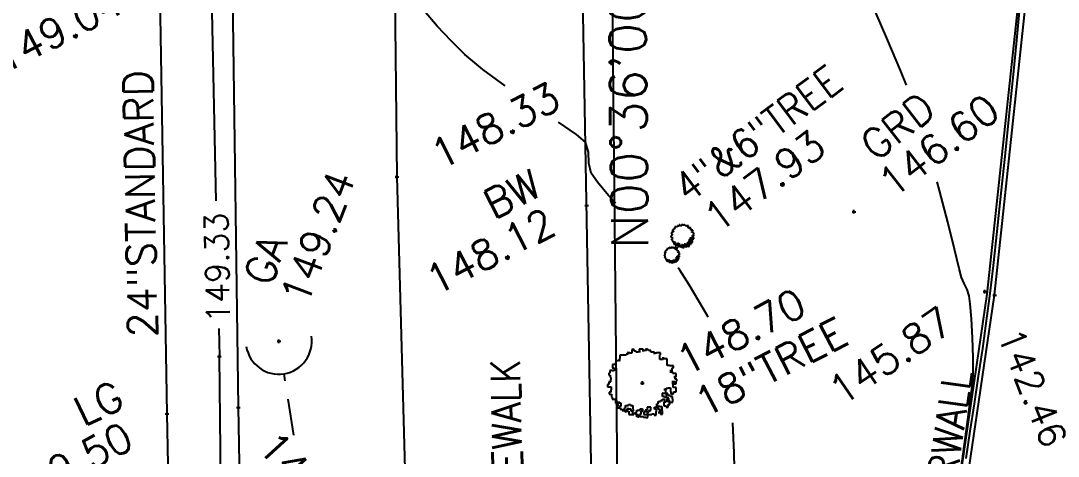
# Model space of a CAD drawing. Extents: x 3812 to 5524, y 4309 to 5867.
# Drawn here: x 4833.03 to 4861.36, y 4926.73 to 4938.62 of the extents above; entities that cross this region are included whole.
import ezdxf
from ezdxf.enums import TextEntityAlignment as Align

# ---------------------------------------------------------------- set-up
doc = ezdxf.new("R2010")
doc.units = 0
doc.header["$LTSCALE"] = 10
doc.header["$MEASUREMENT"] = 0
doc.header["$PDMODE"] = 2
doc.header["$PDSIZE"] = 0.05
doc.linetypes.add('HIDDEN2', pattern=[0.1875, 0.125, -0.0625])
doc.layers.get('0').update_dxf_attribs({"linetype": 'CONTINUOUS'})
for name, color, linetype in [('BNDRY', 5, 'CONTINUOUS'), ('BNDRY-DIM', 1, 'CONTINUOUS'), ('CONCRETE', 32, 'CONTINUOUS'), ('CONT-MNR', 7, 'CONTINUOUS'), ('ELEV', 7, 'CONTINUOUS'), ('PNTS-FIELD5-12-16', 3, 'CONTINUOUS'), ('TEXTM', 11, 'CONTINUOUS'), ('TREES', 3, 'CONTINUOUS'), ('UTILITIES', 7, 'CONTINUOUS'), ('WALL', 32, 'CONTINUOUS')]:
    doc.layers.add(name, color=color, linetype=linetype)
doc.styles.add('L80', font='simplex.shx', dxfattribs={"height": 0.8})
doc.styles.add('S6', font='SIMPLEX', dxfattribs={"height": 0.083333333333333})

# ---------------------------------------------------------------- blocks, each defined once
blk = doc.blocks.new('POINT')
blk.add_point((0, 0))
at = {"layer": 'ELEV', "style": 'S6'}
blk.add_attdef('ELEV', (0.1190850634421672, -0.04030866342547035), '', height=0.083333333333333, dxfattribs=at)
blk = doc.blocks.new('CG_T30')
for p, q in [((-0.03002225191896102, 0.1224552559581262), (-0.0377755201953569, 0.1224552559581262)), ((-0.0377755201953569, 0.1224552559581262), (-0.0377755201953569, 0.108698035824359)), ((-0.03002225191896102, 0.1164564681090994), (-0.03002225191896102, 0.1224552559581262)), ((-0.02226898364256513, 0.1164564681090994), (-0.03002225191896102, 0.1164564681090994)), ((-0.02226898364256513, 0.1121373408577995), (-0.02226898364256513, 0.1164564681090994)), ((-0.00676244708977336, 0.1155766458912417), (-0.01451571536616925, 0.1155766458912417)), ((-0.01451571536616925, 0.1155766458912417), (-0.01451571536616925, 0.1121373408577995)), ((0.002749294403947999, 0.1233350781759839), (-0.0119579361409663, 0.1233350781759839)), ((-0.0119579361409663, 0.1233350781759839), (-0.0119579361409663, 0.1233350781759839)), ((-0.0119579361409663, 0.1233350781759839), (-0.0119579361409663, 0.1155766458912417)), ((-0.0119579361409663, 0.1155766458912417), (-0.00676244708977336, 0.1155766458912417)), ((0.002749294403947999, 0.1155766458912417), (0.002749294403947999, 0.1233350781759839)), ((0.01481881512287408, 0.119015950924684), (0.002749294403947999, 0.119015950924684)), ((0.002749294403947999, 0.119015950924684), (0.002749294403947999, 0.1155766458912417)), ((0.01481881512287408, 0.1216554175782569), (0.01481881512287408, 0.1267743832094261)), ((0.01481881512287408, 0.1267743832094261), (0.01481881512287408, 0.119015950924684)), ((0.02257208339926819, 0.1216554175782569), (0.01481881512287408, 0.1216554175782569)), ((0.02257208339926819, 0.119015950924684), (0.02257208339926819, 0.1216554175782569)), ((0.03032535167566408, 0.119015950924684), (0.02257208339926819, 0.119015950924684)), ((0.03032535167566408, 0.1130171630756571), (0.03032535167566408, 0.119015950924684)), ((-0.08869131289704768, 0.08110361171883795), (-0.09644458117344357, 0.08110361171883795)), ((-0.09644458117344357, 0.08110361171883795), (-0.09644458117344357, 0.06982589056266697)), ((-0.0809380446206518, 0.08190345009870725), (-0.08869131289704768, 0.08190345009870725)), ((-0.08869131289704768, 0.08190345009870725), (-0.08869131289704768, 0.08110361171883795)), ((-0.08261658723719201, 0.08966188238344763), (-0.08349582384585474, 0.08966188238344763)), ((-0.08349582384585474, 0.08966188238344763), (-0.08349582384585474, 0.08190345009870725)), ((-0.08349582384585474, 0.08190345009870725), (-0.0809380446206518, 0.08190345009870725)), ((-0.07486331896079612, 0.1017394419194879), (-0.08261658723719201, 0.1017394419194879)), ((-0.08261658723719201, 0.1017394419194879), (-0.08261658723719201, 0.08966188238344763)), ((-0.06711005068440024, 0.1017394419194879), (-0.07486331896079612, 0.1017394419194879)), ((-0.07486331896079612, 0.1017394419194879), (-0.07486331896079612, 0.1017394419194879)), ((-0.05935678240800435, 0.1017394419194879), (-0.06711005068440024, 0.1017394419194879)), ((-0.06711005068440024, 0.1017394419194879), (-0.06711005068440024, 0.1017394419194879)), ((-0.05160351413160846, 0.1052587307909167), (-0.05935678240800435, 0.1052587307909167)), ((-0.05935678240800435, 0.1052587307909167), (-0.05935678240800435, 0.1017394419194879)), ((-0.05336198734893571, 0.1112575186399436), (-0.05416129335681141, 0.1112575186399436)), ((-0.05416129335681141, 0.1112575186399436), (-0.05416129335681141, 0.1112575186399436)), ((-0.05336198734893571, 0.1103776964220859), (-0.05336198734893571, 0.1112575186399436)), ((-0.04552878847175279, 0.1103776964220859), (-0.05336198734893571, 0.1103776964220859)), ((-0.05160351413160846, 0.1130171630756571), (-0.05160351413160846, 0.1052587307909167)), ((-0.05160351413160846, 0.1052587307909167), (-0.05160351413160846, 0.1052587307909167)), ((-0.04552878847175279, 0.108698035824359), (-0.04552878847175279, 0.1103776964220859)), ((-0.0377755201953569, 0.108698035824359), (-0.04552878847175279, 0.108698035824359)), ((-0.0377755201953569, 0.108698035824359), (-0.0377755201953569, 0.108698035824359)), ((-0.01451571536616925, 0.1121373408577995), (-0.02226898364256513, 0.1121373408577995)), ((0.04407341501113038, 0.1130171630756571), (0.03032535167566408, 0.1130171630756571)), ((0.04407341501113038, 0.1052587307909167), (0.04407341501113038, 0.1130171630756571)), ((0.05182668328752627, 0.108698035824359), (0.04407341501113038, 0.108698035824359)), ((0.04407341501113038, 0.108698035824359), (0.04407341501113038, 0.1052587307909167)), ((0.06653391383244056, 0.1103776964220859), (0.05182668328752627, 0.1103776964220859)), ((0.05182668328752627, 0.1103776964220859), (0.05182668328752627, 0.108698035824359)), ((0.06309689799857487, 0.09486083185260341), (0.06309689799857487, 0.1026192641373456)), ((0.06309689799857487, 0.1026192641373456), (0.06653391383244056, 0.1026192641373456)), ((0.06389620400645057, 0.09486083185260341), (0.06309689799857487, 0.09486083185260341)), ((0.06389620400645057, 0.08622257735000716), (0.06389620400645057, 0.09486083185260341)), ((0.07596572472537488, 0.08622257735000716), (0.06389620400645057, 0.08622257735000716)), ((0.06653391383244056, 0.1026192641373456), (0.06653391383244056, 0.1103776964220859)), ((0.07596572472537488, 0.08798222178572068), (0.07596572472537488, 0.09398100963474754)), ((0.07596572472537488, 0.09398100963474754), (0.07596572472537488, 0.08622257735000716)), ((0.09067295527029096, 0.08798222178572068), (0.07596572472537488, 0.08798222178572068)), ((0.09067295527029096, 0.0802237895009803), (0.09067295527029096, 0.08798222178572068)), ((0.09067295527029096, 0.07246535721623815), (0.09067295527029096, 0.0802237895009803)), ((0.09067295527029096, 0.0802237895009803), (0.09067295527029096, 0.0802237895009803)), ((-0.1101926445089081, 0.04567077149058818), (-0.118025843386091, 0.04567077149058818)), ((-0.118025843386091, 0.04567077149058818), (-0.118025843386091, 0.03623267860811907)), ((-0.1085141018923679, 0.05518884821104209), (-0.1101926445089081, 0.05518884821104209)), ((-0.1101926445089081, 0.05518884821104209), (-0.1024393762325122, 0.05518884821104209)), ((-0.1101926445089081, 0.04479094927273053), (-0.1101926445089081, 0.04567077149058818)), ((-0.1024393762325122, 0.04479094927273053), (-0.1101926445089081, 0.04479094927273053)), ((-0.1007608336159738, 0.06726640774708237), (-0.1085141018923679, 0.06726640774708237)), ((-0.1085141018923679, 0.06726640774708237), (-0.1085141018923679, 0.05518884821104209)), ((-0.1024393762325122, 0.05518884821104209), (-0.1024393762325122, 0.04911007652402866)), ((-0.09468610795611632, 0.05174954317759983), (-0.1024393762325122, 0.05174954317759983)), ((-0.1024393762325122, 0.05174954317759983), (-0.1024393762325122, 0.04479094927273053)), ((-0.1024393762325122, 0.04911007652402866), (-0.09468610795611632, 0.04911007652402866)), ((-0.09300756533957788, 0.06982589056266697), (-0.1007608336159738, 0.06982589056266697)), ((-0.1007608336159738, 0.06982589056266697), (-0.1007608336159738, 0.06726640774708237)), ((-0.09644458117344357, 0.06982589056266697), (-0.09300756533957788, 0.06982589056266697)), ((-0.09468610795611632, 0.04911007652402866), (-0.09468610795611632, 0.05174954317759983)), ((0.09067295527029096, 0.06470692493149777), (0.09067295527029096, 0.07246535721623815)), ((0.09067295527029096, 0.07246535721623815), (0.09067295527029096, 0.07246535721623815)), ((0.09842622354668684, 0.06470692493149777), (0.09067295527029096, 0.06470692493149777)), ((0.09067295527029096, 0.06470692493149777), (0.09067295527029096, 0.06470692493149777)), ((0.09842622354668684, 0.06294728049578424), (0.09842622354668684, 0.06470692493149777)), ((0.1130535234908141, 0.06294728049578424), (0.09842622354668684, 0.06294728049578424)), ((0.1036217125978798, 0.04479094927273053), (0.1001047661632271, 0.04479094927273053)), ((0.1001047661632271, 0.04479094927273053), (0.10793796504041, 0.04479094927273053)), ((0.1036217125978798, 0.03703251698798837), (0.1036217125978798, 0.04479094927273053)), ((0.1113749808742757, 0.04055180585941898), (0.1036217125978798, 0.04055180585941898)), ((0.1036217125978798, 0.04055180585941898), (0.1036217125978798, 0.03703251698798837)), ((0.10793796504041, 0.04479094927273053), (0.10793796504041, 0.05518884821104209)), ((0.10793796504041, 0.05518884821104209), (0.1130535234908141, 0.05518884821104209)), ((0.1113749808742757, 0.03535285639026142), (0.1113749808742757, 0.04055180585941898)), ((0.1130535234908141, 0.05518884821104209), (0.1130535234908141, 0.06294728049578424)), ((-0.118025843386091, 0.03623267860811907), (-0.1222621652278342, 0.03623267860811907)), ((-0.1222621652278342, 0.03623267860811907), (-0.1222621652278342, 0.02839426248539212)), ((-0.1222621652278342, 0.02839426248539212), (-0.1171466067774283, 0.02839426248539212)), ((-0.1145088969514383, 0.005118965631169203), (-0.1222621652278342, 0.005118965631169203)), ((-0.1222621652278342, 0.005118965631169203), (-0.1222621652278342, -0.005198949469157554)), ((-0.1171466067774283, 0.02839426248539212), (-0.1171466067774283, 0.02063583020064996)), ((-0.1171466067774283, 0.02063583020064996), (-0.1145088969514383, 0.02063583020064996)), ((-0.1145088969514383, 0.01287739791590958), (-0.1162673701687638, 0.01287739791590958)), ((-0.1162673701687638, 0.01287739791590958), (-0.1162673701687638, 0.005118965631169203)), ((-0.1162673701687638, 0.005118965631169203), (-0.1145088969514383, 0.005118965631169203)), ((-0.1145088969514383, 0.02063583020064996), (-0.1145088969514383, 0.01287739791590958)), ((0.1104957442656129, 0), (0.1070587284317455, 0)), ((0.1070587284317455, 0), (0.1148119967081414, 0)), ((0.1104957442656129, 0.005118965631169203), (0.1104957442656129, 0.00775843228474038)), ((0.1104957442656129, 0.00775843228474038), (0.1104957442656129, 0)), ((0.118249012542007, 0.005118965631169203), (0.1104957442656129, 0.005118965631169203)), ((0.1225652649845372, 0.03535285639026142), (0.1113749808742757, 0.03535285639026142)), ((0.1122542174829384, -0.002639466653572953), (0.1122542174829384, 0.005118965631169203)), ((0.1122542174829384, 0.005118965631169203), (0.118249012542007, 0.005118965631169203)), ((0.1200074857593343, 0.02239547463636526), (0.1148119967081414, 0.02239547463636526)), ((0.1148119967081414, 0.02239547463636526), (0.1225652649845372, 0.02239547463636526)), ((0.1148119967081414, 0), (0.1148119967081414, -0.002639466653572953)), ((0.1200074857593343, 0.01463704235162311), (0.1200074857593343, 0.02239547463636526)), ((0.1251230442097402, 0.01463704235162311), (0.1200074857593343, 0.01463704235162311)), ((0.1225652649845372, 0.02239547463636526), (0.1225652649845372, 0.03535285639026142)), ((0.1225652649845372, -0.002639466653572953), (0.1225652649845372, 0.006878610066882729)), ((0.1225652649845372, 0.006878610066882729), (0.1251230442097402, 0.006878610066882729)), ((0.1251230442097402, 0.006878610066882729), (0.1251230442097402, 0.01463704235162311)), ((-0.1222621652278342, -0.005198949469157554), (-0.1274576542790271, -0.005198949469157554)), ((-0.1274576542790271, -0.005198949469157554), (-0.1274576542790271, -0.01295738175389793)), ((-0.1274576542790271, -0.01295738175389793), (-0.1137095909435608, -0.01295738175389793)), ((-0.1145088969514383, -0.0327933735746786), (-0.1214628592199567, -0.0327933735746786)), ((-0.1214628592199567, -0.0327933735746786), (-0.1214628592199567, -0.04063178969740733)), ((-0.1137095909435608, -0.02503494128993822), (-0.1145088969514383, -0.02503494128993822)), ((-0.1145088969514383, -0.02503494128993822), (-0.1145088969514383, -0.0327933735746786)), ((-0.1137095909435608, -0.01295738175389793), (-0.1137095909435608, -0.02503494128993822)), ((0.07340794550017193, -0.03711250082597672), (0.0717294028836335, -0.03711250082597672)), ((0.0717294028836335, -0.03711250082597672), (0.07948267116002938, -0.03711250082597672)), ((0.07340794550017193, -0.04919006036201878), (0.07340794550017193, -0.03711250082597672)), ((0.08547746621909802, -0.02335528069221127), (0.07860343455136487, -0.02335528069221127)), ((0.07860343455136487, -0.02335528069221127), (0.08635670282776076, -0.02335528069221127)), ((0.07948267116002938, -0.03711250082597672), (0.07948267116002938, -0.03631266244610742)), ((0.07948267116002938, -0.03631266244610742), (0.08723593943642527, -0.03631266244610742)), ((0.08547746621909802, -0.03799232304383438), (0.08547746621909802, -0.02335528069221127)), ((0.08635670282776076, -0.02335528069221127), (0.08635670282776076, -0.01815633122305371)), ((0.08635670282776076, -0.01815633122305371), (0.09410997110415664, -0.01815633122305371)), ((0.08723593943642527, -0.03631266244610742), (0.08723593943642527, -0.05006988257987466)), ((0.09410997110415664, -0.01815633122305371), (0.09410997110415664, -0.01727650900519606)), ((0.09410997110415664, -0.01727650900519606), (0.1018632393805525, -0.01727650900519606)), ((0.1018632393805525, -0.01727650900519606), (0.1018632393805525, -0.03111371297695165)), ((0.1018632393805525, -0.03111371297695165), (0.1036217125978798, -0.03111371297695165)), ((0.1036217125978798, -0.03111371297695165), (0.1036217125978798, -0.03887214526169203)), ((0.1122542174829384, -0.01639668678734019), (0.1122542174829384, -0.002639466653572953)), ((0.1122542174829384, -0.002639466653572953), (0.1122542174829384, -0.002639466653572953)), ((0.1225652649845372, -0.01639668678734019), (0.1122542174829384, -0.01639668678734019)), ((0.1139327600994768, -0.03887214526169203), (0.1139327600994768, -0.03111371297695165)), ((0.1139327600994768, -0.03111371297695165), (0.1225652649845372, -0.03111371297695165)), ((0.1148119967081414, -0.002639466653572953), (0.1225652649845372, -0.002639466653572953)), ((0.1225652649845372, -0.03111371297695165), (0.1225652649845372, -0.01639668678734019)), ((-0.1214628592199567, -0.04063178969740733), (-0.1119511177262353, -0.04063178969740733)), ((-0.1119511177262353, -0.04063178969740733), (-0.1119511177262353, -0.05094970479773231)), ((-0.1119511177262353, -0.05094970479773231), (-0.1093933385010324, -0.05094970479773231)), ((-0.1093933385010324, -0.05094970479773231), (-0.1093933385010324, -0.05870813708247269)), ((-0.1093933385010324, -0.05870813708247269), (-0.09732381778210808, -0.05870813708247269)), ((-0.09732381778210808, -0.0655867471493572), (-0.098123123789982, -0.0655867471493572)), ((-0.098123123789982, -0.0655867471493572), (-0.098123123789982, -0.07334517943409757)), ((-0.098123123789982, -0.07334517943409757), (-0.09388680194824062, -0.07334517943409757)), ((-0.09732381778210808, -0.05870813708247269), (-0.09732381778210808, -0.05782831486461504)), ((-0.09732381778210808, -0.05782831486461504), (-0.09732381778210808, -0.0655867471493572)), ((-0.09388680194824062, -0.07334517943409757), (-0.09388680194824062, -0.0811835955568263)), ((-0.0860536030710577, -0.07422500165195522), (-0.0903698555135879, -0.07422500165195522)), ((-0.0903698555135879, -0.07422500165195522), (-0.0903698555135879, -0.0819834339366956)), ((-0.0860536030710577, -0.0725453410542265), (-0.0860536030710577, -0.06646656936721484)), ((-0.0860536030710577, -0.06646656936721484), (-0.0860536030710577, -0.07422500165195522)), ((-0.07750102878678611, -0.0725453410542265), (-0.0860536030710577, -0.0725453410542265)), ((-0.07750102878678611, -0.0837430783724109), (-0.07750102878678611, -0.0725453410542265)), ((0.05790140894738194, -0.07598464608766875), (0.05790140894738194, -0.06646656936721484)), ((0.05790140894738194, -0.06646656936721484), (0.05790140894738194, -0.06646656936721484)), ((0.05790140894738194, -0.06646656936721484), (0.06565467722377605, -0.06646656936721484)), ((0.06565467722377605, -0.06646656936721484), (0.06565467722377605, -0.06302726433377259)), ((0.06565467722377605, -0.06302726433377259), (0.07340794550017193, -0.06302726433377259)), ((0.08116121377656782, -0.04919006036201878), (0.07340794550017193, -0.04919006036201878)), ((0.07340794550017193, -0.06302726433377259), (0.07340794550017193, -0.05782831486461504)), ((0.07340794550017193, -0.05782831486461504), (0.08116121377656782, -0.05782831486461504)), ((0.08547746621909802, -0.06822621380292837), (0.07772419794270213, -0.06822621380292837)), ((0.07772419794270213, -0.06822621380292837), (0.07772419794270213, -0.08286325615455326)), ((0.08116121377656782, -0.05182952701558996), (0.08116121377656782, -0.04919006036201878)), ((0.0889144820529637, -0.05182952701558996), (0.08116121377656782, -0.05182952701558996)), ((0.08116121377656782, -0.05782831486461504), (0.08116121377656782, -0.06822621380292837)), ((0.08116121377656782, -0.06822621380292837), (0.08547746621909802, -0.06822621380292837)), ((0.0932307344954939, -0.03799232304383438), (0.08547746621909802, -0.03799232304383438)), ((0.08723593943642527, -0.05006988257987466), (0.09067295527029096, -0.05006988257987466)), ((0.0889144820529637, -0.0655867471493572), (0.08723593943642527, -0.0655867471493572)), ((0.08723593943642527, -0.0655867471493572), (0.09498920771282116, -0.0655867471493572)), ((0.0889144820529637, -0.05438900983117456), (0.0889144820529637, -0.05182952701558996)), ((0.09666775032935959, -0.05438900983117456), (0.0889144820529637, -0.05438900983117456)), ((0.09067295527029096, -0.05782831486461504), (0.0889144820529637, -0.05782831486461504)), ((0.0889144820529637, -0.05782831486461504), (0.0889144820529637, -0.0655867471493572)), ((0.09067295527029096, -0.05006988257987466), (0.09067295527029096, -0.05782831486461504)), ((0.0932307344954939, -0.04487093311071888), (0.0932307344954939, -0.03799232304383438)), ((0.1009840027718898, -0.04487093311071888), (0.0932307344954939, -0.04487093311071888)), ((0.09498920771282116, -0.0655867471493572), (0.09498920771282116, -0.06902605218279945)), ((0.09498920771282116, -0.06902605218279945), (0.102742475989217, -0.06902605218279945)), ((0.09666775032935959, -0.06214744211591494), (0.09666775032935959, -0.05438900983117456)), ((0.09666775032935959, -0.05438900983117456), (0.09666775032935959, -0.05438900983117456)), ((0.09930546015534958, -0.06214744211591494), (0.09666775032935959, -0.06214744211591494)), ((0.09930546015534958, -0.0699058744006571), (0.09930546015534958, -0.06214744211591494)), ((0.1001047661632271, -0.0699058744006571), (0.09930546015534958, -0.0699058744006571)), ((0.1001047661632271, -0.0776643066853957), (0.1001047661632271, -0.0699058744006571)), ((0.1009840027718898, -0.04919006036201878), (0.1009840027718898, -0.04487093311071888)), ((0.1096165076569484, -0.04919006036201878), (0.1009840027718898, -0.04919006036201878)), ((0.102742475989217, -0.06902605218279945), (0.102742475989217, -0.06902605218279945)), ((0.102742475989217, -0.06902605218279945), (0.1104957442656129, -0.06902605218279945)), ((0.1036217125978798, -0.03887214526169203), (0.1139327600994768, -0.03887214526169203)), ((0.1096165076569484, -0.05694849264675916), (0.1096165076569484, -0.04919006036201878)), ((0.1104957442656129, -0.05694849264675916), (0.1096165076569484, -0.05694849264675916)), ((0.1104957442656129, -0.06902605218279945), (0.1104957442656129, -0.05694849264675916)), ((0.1139327600994768, -0.03887214526169203), (0.1139327600994768, -0.03887214526169203)), ((-0.09388680194824062, -0.0811835955568263), (-0.085254297063182, -0.0811835955568263)), ((-0.0903698555135879, -0.0819834339366956), (-0.09300756533957788, -0.0819834339366956)), ((-0.09300756533957788, -0.0819834339366956), (-0.09300756533957788, -0.08974186622143776)), ((-0.09300756533957788, -0.08974186622143776), (-0.0809380446206518, -0.08974186622143776)), ((-0.085254297063182, -0.0811835955568263), (-0.085254297063182, -0.0837430783724109)), ((-0.085254297063182, -0.0837430783724109), (-0.07750102878678611, -0.0837430783724109)), ((-0.0809380446206518, -0.08974186622143776), (-0.0809380446206518, -0.09494081569059354)), ((-0.0809380446206518, -0.09494081569059354), (-0.07318477634425591, -0.09494081569059354)), ((-0.07318477634425591, -0.09494081569059354), (-0.07318477634425591, -0.09925994294189167)), ((-0.07318477634425591, -0.09925994294189167), (-0.06543150806786002, -0.09925994294189167)), ((-0.06543150806786002, -0.09750029850617814), (-0.06543150806786002, -0.08974186622143776)), ((-0.06543150806786002, -0.08974186622143776), (-0.0619145616332073, -0.08974186622143776)), ((-0.0619145616332073, -0.09750029850617814), (-0.06543150806786002, -0.09750029850617814)), ((-0.06543150806786002, -0.09925994294189167), (-0.06543150806786002, -0.1001397651597493)), ((-0.06543150806786002, -0.1001397651597493), (-0.0575983091906771, -0.1001397651597493)), ((-0.0619145616332073, -0.08974186622143776), (-0.0619145616332073, -0.0819834339366956)), ((-0.0619145616332073, -0.0819834339366956), (-0.05072427752294573, -0.0819834339366956)), ((-0.0619145616332073, -0.1053387146289051), (-0.0619145616332073, -0.09750029850617814)), ((-0.05847754579934161, -0.1053387146289051), (-0.0619145616332073, -0.1053387146289051)), ((-0.05336198734893571, -0.09750029850617814), (-0.05847754579934161, -0.09750029850617814)), ((-0.05847754579934161, -0.09750029850617814), (-0.05847754579934161, -0.1053387146289051)), ((-0.0575983091906771, -0.1001397651597493), (-0.0575983091906771, -0.1018194257574763)), ((-0.0575983091906771, -0.1018194257574763), (-0.04984504091428121, -0.1018194257574763)), ((-0.05336198734893571, -0.09494081569059354), (-0.05336198734893571, -0.08974186622143776)), ((-0.05336198734893571, -0.08974186622143776), (-0.05336198734893571, -0.09750029850617814)), ((-0.04041323002134689, -0.09494081569059354), (-0.05336198734893571, -0.09494081569059354)), ((-0.05072427752294573, -0.0819834339366956), (-0.05072427752294573, -0.0776643066853957)), ((-0.05072427752294573, -0.0776643066853957), (-0.04297100924654984, -0.0776643066853957)), ((-0.04984504091428121, -0.1018194257574763), (-0.04984504091428121, -0.1147768075113742)), ((-0.04297100924654984, -0.0776643066853957), (-0.04297100924654984, -0.0819834339366956)), ((-0.04297100924654984, -0.0819834339366956), (-0.03521774097015395, -0.0819834339366956)), ((-0.04041323002134689, -0.1026992479753339), (-0.04041323002134689, -0.09494081569059354)), ((-0.03433850436149122, -0.1026992479753339), (-0.04041323002134689, -0.1026992479753339)), ((-0.03345926775282848, -0.1026992479753339), (-0.03609697757881847, -0.1026992479753339)), ((-0.03609697757881847, -0.1026992479753339), (-0.03609697757881847, -0.1104576802600743)), ((-0.03609697757881847, -0.1104576802600743), (-0.02314822025122965, -0.1104576802600743)), ((-0.03521774097015395, -0.0819834339366956), (-0.03521774097015395, -0.09494081569059354)), ((-0.03521774097015395, -0.09494081569059354), (-0.03345926775282848, -0.09494081569059354)), ((-0.03521774097015395, -0.1182161125448147), (-0.03521774097015395, -0.1104576802600743)), ((-0.03521774097015395, -0.1104576802600743), (-0.03433850436149122, -0.1104576802600743)), ((-0.03433850436149122, -0.1104576802600743), (-0.03433850436149122, -0.1026992479753339)), ((-0.03345926775282848, -0.09494081569059354), (-0.03345926775282848, -0.1026992479753339)), ((-0.02490669346855512, -0.1138969852935166), (-0.02490669346855512, -0.1061385530087762)), ((-0.02490669346855512, -0.1061385530087762), (-0.01971120441736218, -0.1061385530087762)), ((-0.02314822025122965, -0.1104576802600743), (-0.02314822025122965, -0.1138969852935166)), ((-0.01971120441736218, -0.1061385530087762), (-0.01971120441736218, -0.09838012072403401)), ((-0.01971120441736218, -0.09838012072403401), (-0.007641683698437873, -0.09838012072403401)), ((-0.007641683698437873, -0.09838012072403401), (-0.007641683698437873, -0.09326115509286481)), ((-0.007641683698437873, -0.09326115509286481), (0.0001115845779580127, -0.09326115509286481)), ((0.002749294403947999, -0.1018194257574763), (-0.005003973872447887, -0.1018194257574763)), ((-0.005003973872447887, -0.1018194257574763), (-0.005003973872447887, -0.1138969852935166)), ((0.0001115845779580127, -0.09326115509286481), (0.0001115845779580127, -0.1018194257574763)), ((0.0001115845779580127, -0.1018194257574763), (0.002749294403947999, -0.1018194257574763)), ((0.01050256268034389, -0.1061385530087762), (0.005307073629150949, -0.1061385530087762)), ((0.005307073629150949, -0.1061385530087762), (0.005307073629150949, -0.1138969852935166)), ((0.01737659434807526, -0.09838012072403401), (0.01050256268034389, -0.09838012072403401)), ((0.01050256268034389, -0.09838012072403401), (0.01050256268034389, -0.1061385530087762)), ((0.01825583095673977, -0.1061385530087762), (0.01561812113074978, -0.1061385530087762)), ((0.01561812113074978, -0.1061385530087762), (0.02337138940714567, -0.1061385530087762)), ((0.03120458828432859, -0.08806220562370903), (0.01737659434807526, -0.08806220562370903)), ((0.01737659434807526, -0.08806220562370903), (0.01737659434807526, -0.09838012072403401)), ((0.01825583095673977, -0.1138969852935166), (0.01825583095673977, -0.1061385530087762)), ((0.02337138940714567, -0.1061385530087762), (0.02337138940714567, -0.1001397651597493)), ((0.02337138940714567, -0.1001397651597493), (0.03120458828432859, -0.1001397651597493)), ((0.03120458828432859, -0.1001397651597493), (0.03120458828432859, -0.08806220562370903)), ((0.03464160411819428, -0.1138969852935166), (0.03464160411819428, -0.1122173246957896)), ((0.03464160411819428, -0.1122173246957896), (0.04239487239459017, -0.1122173246957896)), ((0.04239487239459017, -0.1122173246957896), (0.04239487239459017, -0.1165364519470877)), ((0.04407341501113038, -0.09494081569059354), (0.04407341501113038, -0.08718238340585316)), ((0.04407341501113038, -0.08718238340585316), (0.05534362972217899, -0.08718238340585316)), ((0.05102737727964879, -0.09494081569059354), (0.04407341501113038, -0.09494081569059354)), ((0.05014814067098605, -0.1165364519470877), (0.05014814067098605, -0.1035790701931916)), ((0.05014814067098605, -0.1035790701931916), (0.05102737727964879, -0.1035790701931916)), ((0.05102737727964879, -0.1035790701931916), (0.05102737727964879, -0.09494081569059354)), ((0.052705919896189, -0.0837430783724109), (0.052705919896189, -0.07598464608766875)), ((0.052705919896189, -0.07598464608766875), (0.05790140894738194, -0.07598464608766875)), ((0.05790140894738194, -0.0837430783724109), (0.052705919896189, -0.0837430783724109)), ((0.05534362972217899, -0.08718238340585316), (0.05534362972217899, -0.0837430783724109)), ((0.05534362972217899, -0.0837430783724109), (0.06309689799857487, -0.0837430783724109)), ((0.05790140894738194, -0.09582063790844941), (0.05790140894738194, -0.0837430783724109)), ((0.06565467722377605, -0.09582063790844941), (0.05790140894738194, -0.09582063790844941)), ((0.06309689799857487, -0.1070183752266338), (0.05790140894738194, -0.1070183752266338)), ((0.05790140894738194, -0.1070183752266338), (0.06565467722377605, -0.1070183752266338)), ((0.06309689799857487, -0.0837430783724109), (0.06309689799857487, -0.08542273897013786)), ((0.06309689799857487, -0.08542273897013786), (0.07085016627496898, -0.08542273897013786)), ((0.07085016627496898, -0.09925994294189167), (0.06309689799857487, -0.09925994294189167)), ((0.06309689799857487, -0.09925994294189167), (0.06309689799857487, -0.1070183752266338)), ((0.06565467722377605, -0.101019587377607), (0.06565467722377605, -0.09582063790844941)), ((0.07340794550017193, -0.101019587377607), (0.06565467722377605, -0.101019587377607)), ((0.06565467722377605, -0.1070183752266338), (0.06565467722377605, -0.1130971469136455)), ((0.06565467722377605, -0.1130971469136455), (0.07340794550017193, -0.1130971469136455)), ((0.07085016627496898, -0.08542273897013786), (0.07085016627496898, -0.09925994294189167)), ((0.07340794550017193, -0.1130971469136455), (0.07340794550017193, -0.101019587377607)), ((0.07340794550017193, -0.101019587377607), (0.07340794550017193, -0.101019587377607)), ((0.07772419794270213, -0.08286325615455326), (0.08635670282776076, -0.08286325615455326)), ((0.08635670282776076, -0.08286325615455326), (0.08635670282776076, -0.08806220562370903)), ((0.08635670282776076, -0.08806220562370903), (0.09410997110415664, -0.08806220562370903)), ((0.09410997110415664, -0.08806220562370903), (0.09410997110415664, -0.0776643066853957)), ((0.09410997110415664, -0.0776643066853957), (0.1001047661632271, -0.0776643066853957)), ((-0.04984504091428121, -0.1147768075113742), (-0.03521774097015395, -0.1147768075113742)), ((-0.03521774097015395, -0.1147768075113742), (-0.03521774097015395, -0.1182161125448147)), ((-0.0205904410260267, -0.1138969852935166), (-0.02490669346855512, -0.1138969852935166)), ((-0.02314822025122965, -0.1138969852935166), (-0.01539495197483376, -0.1138969852935166)), ((-0.0205904410260267, -0.1225352397961146), (-0.0205904410260267, -0.1138969852935166)), ((-0.01283717274963081, -0.1225352397961146), (-0.0205904410260267, -0.1225352397961146)), ((-0.01539495197483376, -0.1138969852935166), (-0.01539495197483376, -0.1225352397961146)), ((-0.01539495197483376, -0.1225352397961146), (-0.01283717274963081, -0.1225352397961146)), ((-0.005003973872447887, -0.1138969852935166), (-0.01019946292364082, -0.1138969852935166)), ((-0.01019946292364082, -0.1138969852935166), (-0.01019946292364082, -0.1217354014162453)), ((-0.01019946292364082, -0.1217354014162453), (0.004427837020486436, -0.1217354014162453)), ((0.004427837020486436, -0.1217354014162453), (0.004427837020486436, -0.1242948842318299)), ((0.004427837020486436, -0.1242948842318299), (0.01218110529688232, -0.1242948842318299)), ((0.005307073629150949, -0.1138969852935166), (0.01825583095673977, -0.1138969852935166)), ((0.01218110529688232, -0.1242948842318299), (0.01218110529688232, -0.1251747064496875)), ((0.01218110529688232, -0.1251747064496875), (0.01993437357327821, -0.1251747064496875)), ((0.01993437357327821, -0.1138969852935166), (0.01825583095673977, -0.1138969852935166)), ((0.01825583095673977, -0.1138969852935166), (0.01825583095673977, -0.1138969852935166)), ((0.01825583095673977, -0.1138969852935166), (0.02688833584179839, -0.1138969852935166)), ((0.01993437357327821, -0.1251747064496875), (0.01993437357327821, -0.1138969852935166)), ((0.02688833584179839, -0.1138969852935166), (0.02688833584179839, -0.1138969852935166)), ((0.02688833584179839, -0.1138969852935166), (0.03464160411819428, -0.1138969852935166)), ((0.04239487239459017, -0.1165364519470877), (0.05014814067098605, -0.1165364519470877))]:
    blk.add_line(p, q)

msp = doc.modelspace()

# ---------------------------------------------------------------- linework, layer by layer
at = {"layer": 'BNDRY'}
msp.add_line((4849.394886809261, 4919.693406222798), (4848.865619803233, 4970.232834853667), dxfattribs=at)
at = {"layer": 'CONCRETE'}
for p, q in [((4848.745805850815, 4919.000318594258), (4848.30228888128, 4943.363468058255)), ((4843.211301260085, 4942.702738731418), (4843.299616328745, 4934.351237700626)), ((4838.973597599307, 4928.05522190684), (4838.808235533721, 4940.081947744375)), ((4837.025301906098, 4927.888050500307), (4836.822559465597, 4939.821672057809)), ((4838.22581955741, 4939.951914515724), (4838.360246279467, 4933.703769469146)), ((4843.299616328745, 4934.351237700626), (4843.68763273192, 4919.867154807534)), ((4838.435402577586, 4930.210509761339), (4838.451827363093, 4929.447086829982)), ((4838.557863969327, 4921.421983288436), (4838.451827363093, 4929.447086829982)), ((4837.267768204569, 4916.718451380101), (4837.025301906098, 4927.888050500307)), ((4839.173928949609, 4917.367164785039), (4838.973597599307, 4928.05522190684))]:
    msp.add_line(p, q, dxfattribs=at)
at = {"layer": 'CONT-MNR'}
for points, elevation in [([(4846.258126348951, 4936.844233242032), (4845.644878549481, 4937.286684978397), (4845.154539642962, 4937.692851147661), (4844.779259326829, 4938.066271040255), (4844.404339303344, 4938.469576898488), (4844.046311449766, 4938.888330438156), (4843.721707643344, 4939.308093375054), (4843.447059761334, 4939.714427424981), (4843.238899680983, 4940.09289430373), (4843.071604532969, 4940.536892598125), (4842.961379894945, 4941.000289060847), (4842.92292929005, 4941.242067910644)], 148.00000001), ([(4858.844405122729, 4926.66704550508), (4858.958095348496, 4927.407719758497), (4859.073227725225, 4928.156985308944), (4859.187522134608, 4928.911386298366), (4859.29869845833, 4929.667466868702), (4859.404476578082, 4930.421771161895), (4859.502576375552, 4931.170843319891), (4859.59323343854, 4931.934593545533), (4859.695910589604, 4932.864407878788), (4859.806001696952, 4933.905609504709), (4859.918900628789, 4935.003521608344), (4860.030001253315, 4936.103467374745), (4860.134697438736, 4937.150769988965), (4860.228383053257, 4938.090752636056), (4860.306451965082, 4938.868738501066), (4860.364298042411, 4939.430050769051), (4860.499296495533, 4940.112635908492), (4860.506258809377, 4940.136031441179)], 144.00000001), ([(4857.212442767224, 4936.860631959678), (4857.059649234247, 4937.245319612021), (4856.682841755552, 4938.14644607982), (4856.244314181879, 4939.151948185796)], 146.00000001), ([(4849.278954062982, 4933.632934730041), (4849.082591275288, 4933.8495899217), (4848.775168220086, 4934.210371002689), (4848.604734412084, 4934.451445185477), (4848.542751899338, 4934.731613461381), (4848.529592748721, 4935.027777966716), (4848.449121623152, 4935.297684588651), (4848.203391375525, 4935.510252707581), (4847.716885870886, 4935.851501878215)], 148.00000001), ([(4858.713785241752, 4926.392014543672), (4858.874863200158, 4927.588158758798), (4858.987321254223, 4928.473231429922), (4859.034784767239, 4928.93738931532), (4859.039575993476, 4929.423991131967), (4859.022038476453, 4929.96299939077), (4858.991353604109, 4930.475734776798), (4858.956702764393, 4930.883517975114), (4858.927267345245, 4931.107669670788), (4858.869040452692, 4931.278503074956), (4858.791152711726, 4931.443130009994), (4858.719957296308, 4931.61028808989), (4858.657034858651, 4931.853257241891), (4858.527657707165, 4932.382211848467), (4858.344970548087, 4933.117512023038), (4858.122118087647, 4933.979517879019), (4858.057017375777, 4934.216362990132)], 146.00000001), ([(4851.797109428445, 4930.524303216172), (4851.779244393515, 4930.557091891726), (4851.545707181386, 4930.962023328405), (4851.27784444614, 4931.408967940601), (4851.024783835139, 4931.810464916113), (4850.980441627255, 4931.873436181514)], 148.00000001), ([(4851.992510879815, 4920.824775310526), (4852.237052052531, 4922.593954894656), (4852.370052843667, 4923.632518606641), (4852.47072244694, 4924.535289265421), (4852.522353795675, 4925.203165277176), (4852.532266243988, 4925.965740810517), (4852.511219420303, 4926.815542201224), (4852.470730523321, 4927.634502954614)], 148.00000001)]:
    msp.add_lwpolyline(points, dxfattribs=dict(at, elevation=elevation))
at = {"layer": 'UTILITIES', "linetype": 'HIDDEN2', "ltscale": 0.8}
msp.add_line((4840.483910131321, 4927.299364626024), (4840.217979275643, 4928.976043403673), dxfattribs=at)
at = {"layer": 'UTILITIES', "color": 1}
msp.add_arc((4840.076996375062, 4929.864932497849), 0.9, 189.0123680708411, 9.012368070726735, dxfattribs=at)
at = {"layer": 'WALL'}
for p, q in [((4859.622536601762, 4931.128290714773), (4860.950140636814, 4943.511023361249)), ((4859.424092730588, 4931.153495706903), (4860.725716019579, 4943.293902611721)), ((4857.523271347184, 4918.214882926837), (4859.424092730588, 4931.153495706903)), ((4857.721734983595, 4918.189812473784), (4859.622536601762, 4931.128290714773))]:
    msp.add_line(p, q, dxfattribs=at)

# ---------------------------------------------------------------- block references
at = {"layer": 'PNTS-FIELD5-12-16'}
ref = msp.add_blockref('POINT', (4836.822559465597, 4939.821672057808), dxfattribs=dict(at, xscale=9.6, yscale=9.6, zscale=9.6, rotation=27.3291666666667))
ref.add_attrib('ELEV', '149.04', (4832.559312222668, 4937.145333460942), dxfattribs={"layer": 'ELEV', "height": 0.7999999999999968, "rotation": 27.3291666666667, "style": 'S6'})
ref = msp.add_blockref('POINT', (4843.299616328745, 4934.351237700626), dxfattribs=dict(at, xscale=9.6, yscale=9.6, zscale=9.6, rotation=27.3291666666667))
ref.add_attrib('ELEV', '148.33', (4844.492886767693, 4934.532318811732), dxfattribs={"layer": 'ELEV', "height": 0.7999999999999968, "rotation": 27.3291666666667, "style": 'S6'})
ref = msp.add_blockref('POINT', (4855.780172388707, 4933.4000146712), dxfattribs=dict(at, xscale=9.6, yscale=9.6, zscale=9.6, rotation=37.54204875587968))
ref.add_attrib('ELEV', '146.60', (4856.843154610054, 4933.739115480037), dxfattribs={"layer": 'ELEV', "height": 0.7999999999999968, "rotation": 37.54204875587968, "style": 'S6'})
ref = msp.add_blockref('POINT', (4850.918827273706, 4932.414714286429), dxfattribs=dict(at, xscale=9.6, yscale=9.6, zscale=9.6, rotation=36.75420985012091))
ref.add_attrib('ELEV', '147.93', (4852.066336043886, 4932.788757508032), dxfattribs={"layer": 'ELEV', "height": 0.7999999999999968, "rotation": 36.75420985012091, "style": 'S6'})
ref = msp.add_blockref('POINT', (4840.076996375063, 4929.864932497848), dxfattribs=dict(at, xscale=9.6, yscale=9.6, zscale=9.6, rotation=69.17484971953928))
ref.add_attrib('ELEV', '149.24', (4840.845112381343, 4930.795890343384), dxfattribs={"layer": 'ELEV', "height": 0.7999999999999968, "rotation": 69.17484971953928, "style": 'S6'})
ref = msp.add_blockref('POINT', (4848.480585961906, 4933.569302958225), dxfattribs=dict(at, xscale=9.6, yscale=9.6, zscale=9.6, rotation=27.3291666666667))
ref.add_attrib('ELEV', '148.12', (4844.35561622105, 4931.096564645872), dxfattribs={"layer": 'ELEV', "height": 0.7999999999999968, "rotation": 27.3291666666667, "style": 'S6'})
ref = msp.add_blockref('POINT', (4838.451827363095, 4929.447086829982), dxfattribs=dict(at, xscale=7.68, yscale=7.68, zscale=7.68, rotation=91.15795588253873))
ref.add_attrib('ELEV', '149.33', (4838.742852279895, 4930.367729383708), dxfattribs={"layer": 'ELEV', "height": 0.6399999999999975, "rotation": 91.15795588253873, "style": 'S6'})
ref = msp.add_blockref('POINT', (4850.003906310075, 4928.72244417105), dxfattribs=dict(at, xscale=9.6, yscale=9.6, zscale=9.6, rotation=27.3291666666667))
ref.add_attrib('ELEV', '148.70', (4851.197176749025, 4928.903525282156), dxfattribs={"layer": 'ELEV', "height": 0.7999999999999968, "rotation": 27.3291666666667, "style": 'S6'})
ref = msp.add_blockref('POINT', (4859.356910234611, 4931.222513877339), dxfattribs=dict(at, xscale=9.6, yscale=9.6, zscale=9.6, rotation=34.2817045465533))
ref.add_attrib('ELEV', '145.87', (4855.448609518508, 4928.074143039098), dxfattribs={"layer": 'ELEV', "height": 0.7999999999999968, "rotation": 34.2817045465533, "style": 'S6'})
ref = msp.add_blockref('POINT', (4859.622536601762, 4931.128290714774), dxfattribs=dict(at, xscale=8.64, yscale=8.64, zscale=8.64, rotation=291.9894477083105))
ref.add_attrib('ELEV', '142.46', (4859.684860306616, 4930.043841375097), dxfattribs={"layer": 'ELEV', "height": 0.7199999999999972, "rotation": 291.9894477083105, "style": 'S6'})
ref = msp.add_blockref('POINT', (4838.973597599306, 4928.055221906841), dxfattribs=dict(at, xscale=9.6, yscale=9.6, zscale=9.6, rotation=312.412924409875))
ref.add_attrib('ELEV', '149.84', (4839.458965548622, 4926.950186765747), dxfattribs={"layer": 'ELEV', "height": 0.7999999999999968, "rotation": 312.412924409875, "style": 'S6'})
ref = msp.add_blockref('POINT', (4837.025301906097, 4927.888050500307), dxfattribs=dict(at, xscale=9.6, yscale=9.6, zscale=9.6, rotation=27.3291666666667))
ref.add_attrib('ELEV', '149.50', (4832.821433102533, 4925.248191389596), dxfattribs={"layer": 'ELEV', "height": 0.7999999999999968, "rotation": 27.3291666666667, "style": 'S6'})
at = {"layer": 'TREES', "rotation": 359.9925}
for p, xscale, yscale, zscale in [((4851.100104183822, 4932.739459805548), 2.5, 2.5, 2.5), ((4850.81105633478, 4932.219813261246), 1.666666666666667, 1.666666666666667, 1.666666666666667), ((4850.003906310075, 4928.72244417105), 7.5, 7.5, 7.5)]:
    msp.add_blockref('CG_T30', p, dxfattribs=dict(at, xscale=xscale, yscale=yscale, zscale=zscale))

# ---------------------------------------------------------------- texts
at = {"layer": 'BNDRY-DIM', "style": 'L80'}
msp.add_text('N00%%d36\'00"W', height=1, rotation=90.5925, dxfattribs=at).set_placement((4850.116887612497, 4936.763838780942), align=Align.CENTER)
at = {"layer": 'TEXTM', "style": 'L80'}
for s, rotation, p in [('24"STANDARD', 91.0314899908446, (4836.759706375226, 4929.976590779449)), ('GRD', 37.84501087839735, (4856.367893713757, 4934.757236984377)), ('BW', 27.04934686116424, (4845.944112204577, 4933.181077363487)), ('LG', 25.20899457822818, (4834.735564804944, 4927.529981765303))]:
    msp.add_text(s, height=0.8, rotation=rotation, dxfattribs=at).set_placement(p)
at = {"layer": 'TEXTM', "style": 'L80', "width": 0.9}
for s, rotation, p in [('CONC SIDEWALK', 91.22017859359003, (4846.818962402858, 4921.66969225351)), ('WOOD RWALL', 81.87634997504495, (4858.132955989371, 4922.856256130653))]:
    msp.add_text(s, height=0.8, rotation=rotation, dxfattribs=at).set_placement(p)
at = {"layer": 'TREES', "style": 'L80', "width": 0.9}
msp.add_text('4"&6"TREE', height=0.8, rotation=36.74163098506514, dxfattribs=at).set_placement((4851.258333928685, 4933.616445739003))
at = {"layer": 'TREES', "style": 'L80'}
msp.add_text('18"TREE', height=0.8, rotation=27.51994204793536, dxfattribs=at).set_placement((4851.70324164017, 4927.764699907538))
at = {"layer": 'UTILITIES', "style": 'L80'}
msp.add_text('GA', height=0.8, rotation=69.38137895996974, dxfattribs=at).set_placement((4839.851813751329, 4931.329155220024))

doc.saveas('drawing.dxf')
